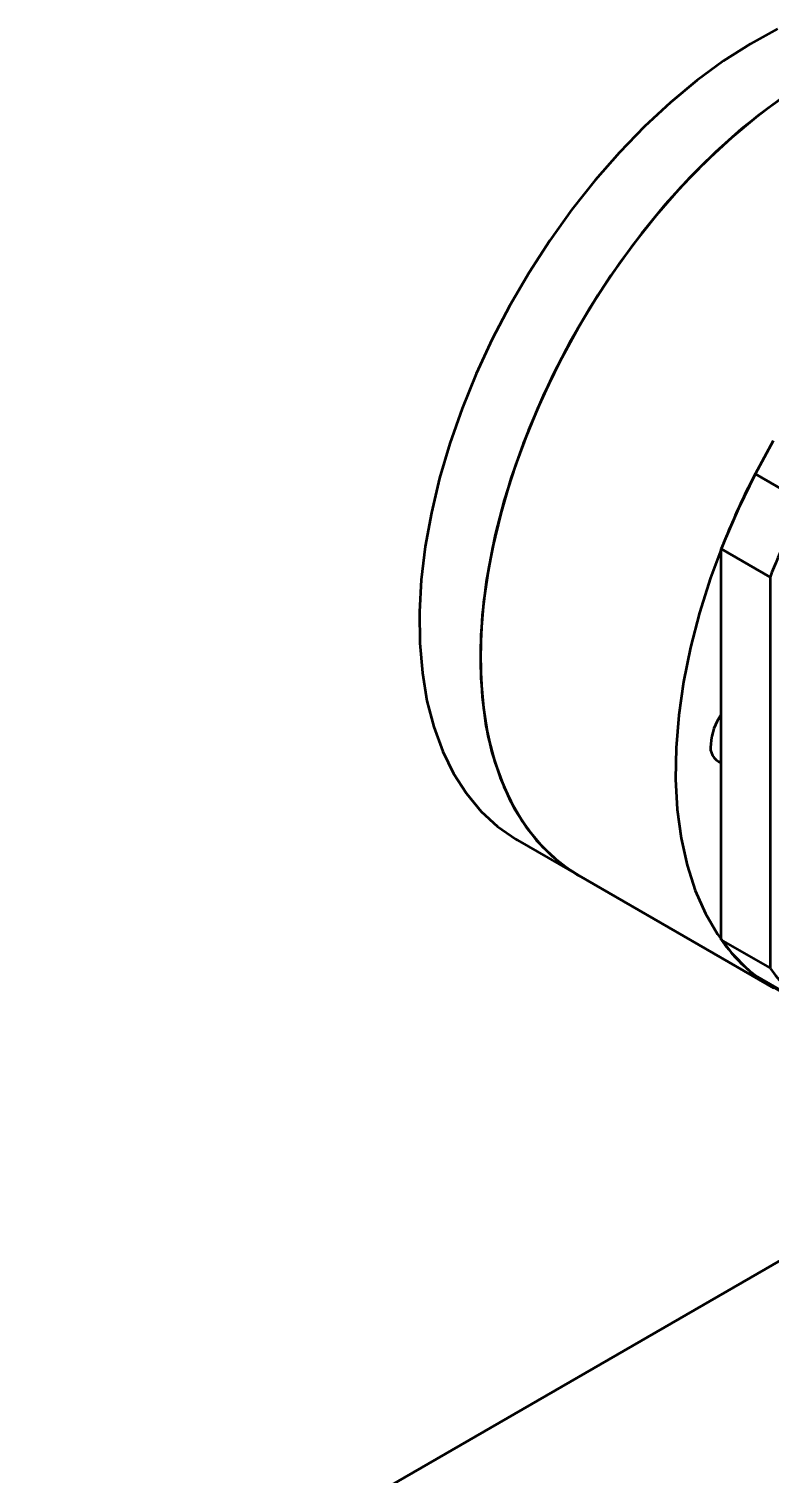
# Paper-space layout 'Лист2' of a CAD drawing. Header units: millimetres. Extents: x 0 to 420, y 0 to 297.
# Drawn here: x 139.19 to 147.78, y 149.34 to 166.07 of the extents above; entities that cross this region are included whole.
import ezdxf

# ---------------------------------------------------------------- set-up
doc = ezdxf.new("R2010")
doc.units = ezdxf.units.MM

psp = doc.layouts.new('Лист2')

# ---------------------------------------------------------------- linework, layer by layer
at = {"color": 7, "linetype": 'Continuous', "lineweight": 50}
for p, q in [((148.175, 160.594), (147.609, 160.92)), ((147.216, 160.052), (147.782, 159.726)), ((147.216, 155.524), (147.216, 160.052)), ((147.782, 159.726), (147.782, 155.198)), ((144.855, 156.678), (145.563, 156.27)), ((145.563, 156.27), (147.825, 154.964)), ((147.782, 155.198), (147.216, 155.524)), ((147.609, 155.11), (148.175, 154.783)), ((149.338, 152.643), (139.191, 146.785))]:
    psp.add_line(p, q, dxfattribs=at)
at = {"color": 7, "linetype": 'Continuous', "lineweight": 50, "flags": 128}
for points in [[(147.868, 166.074), (147.555, 165.903), (147.243, 165.704), (146.932, 165.476), (146.626, 165.223), (146.326, 164.945), (146.035, 164.644), (145.754, 164.322), (145.485, 163.982), (145.229, 163.625), (144.989, 163.254), (144.766, 162.872), (144.561, 162.48), (144.376, 162.081), (144.212, 161.678), (144.07, 161.274), (143.951, 160.871), (143.856, 160.471), (143.785, 160.078), (143.739, 159.694), (143.718, 159.321), (143.722, 158.961), (143.751, 158.618), (143.805, 158.293), (143.884, 157.989), (143.987, 157.706), (144.113, 157.449), (144.262, 157.217), (144.433, 157.012), (144.624, 156.836), (144.835, 156.69), (144.855, 156.678)], [(148.069, 165.375), (147.758, 165.158), (147.45, 164.915), (147.148, 164.646), (146.853, 164.354), (146.567, 164.04), (146.293, 163.706), (146.032, 163.356), (145.786, 162.99), (145.557, 162.612), (145.345, 162.223), (145.152, 161.826), (144.98, 161.425), (144.829, 161.021), (144.701, 160.617), (144.597, 160.216), (144.516, 159.82), (144.461, 159.432), (144.43, 159.054), (144.424, 158.689), (144.444, 158.339), (144.488, 158.007), (144.558, 157.695), (144.652, 157.404), (144.769, 157.136), (144.91, 156.894), (145.072, 156.679), (145.256, 156.492), (145.459, 156.334), (145.563, 156.27)], [(147.95, 165.295), (147.639, 165.068), (147.333, 164.814), (147.034, 164.536), (146.742, 164.236), (146.461, 163.914), (146.192, 163.574), (145.936, 163.217), (145.696, 162.846), (145.473, 162.464), (145.268, 162.072), (145.084, 161.673), (144.92, 161.27), (144.778, 160.866), (144.659, 160.463), (144.563, 160.063), (144.492, 159.67), (144.446, 159.285), (144.425, 158.912), (144.429, 158.553), (144.458, 158.21), (144.512, 157.885), (144.591, 157.58), (144.694, 157.298), (144.82, 157.04), (144.969, 156.808), (145.14, 156.604), (145.332, 156.428), (145.542, 156.282), (145.563, 156.27)], [(147.819, 161.305), (147.607, 160.917), (147.415, 160.52), (147.243, 160.119), (147.092, 159.715), (146.964, 159.311), (146.86, 158.909), (146.779, 158.513), (146.723, 158.125), (146.693, 157.748), (146.687, 157.383), (146.706, 157.033), (146.751, 156.701), (146.821, 156.388), (146.914, 156.097), (147.032, 155.83), (147.172, 155.588), (147.335, 155.373), (147.519, 155.186), (147.722, 155.028), (147.944, 154.901)]]:
    psp.add_lwpolyline(points, dxfattribs=at)
at = {"color": 7, "linetype": 'Continuous', "lineweight": 50}
for centre, radius, start, end in [((155.821, 156.679), 9.243, 152.6878, 158.5971), ((156.387, 156.353), 9.243, 152.6878, 158.5971), ((147.749, 157.75), 0.657, 144.1699, 176.5384), ((147.281, 157.754), 0.191, 169.3616, 250.1731), ((148.849, 156.679), 2, 215.2776, 231.6964), ((149.414, 156.352), 2, 215.2776, 231.6964)]:
    psp.add_arc(centre, radius, start, end, dxfattribs=at)

doc.saveas('drawing.dxf')
